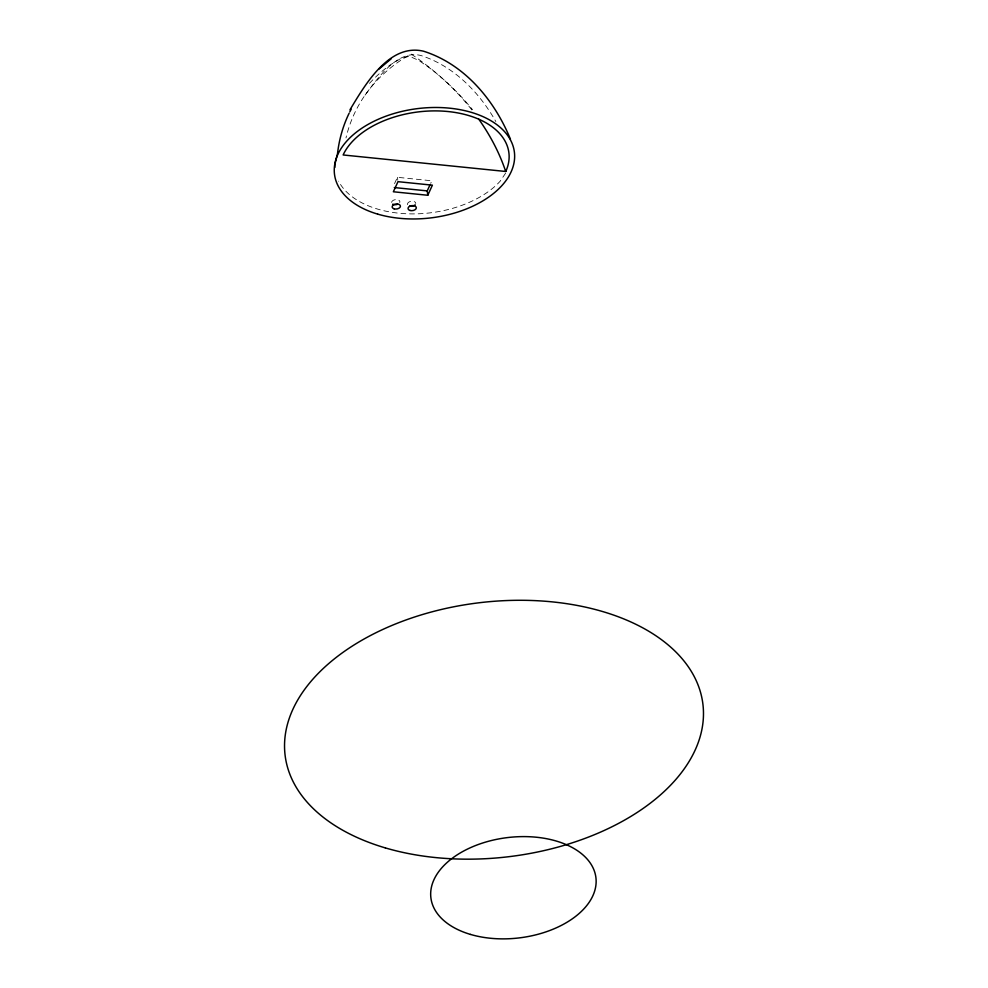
<?xml version="1.0" encoding="UTF-8"?>
<svg xmlns="http://www.w3.org/2000/svg" width="988" height="988" viewBox="0 0 988 988"><rect width="100%" height="100%" fill="white"/><g stroke="black" fill="none" stroke-linecap="round" stroke-linejoin="round"><path stroke-width="0.74" stroke-dasharray="4.94 3.71" d="M394.545 183.62L397.435 177.309L431.867 180.792L430.706 183.323M365.041 95.144C377.638 78.583 398.411 47.202 423.21 56.267C454.937 67.357 479.575 92.773 495.84 121.549M505.621 173.159L500.076 181.31A89.513 54.365 -7 0 1 412.675 213.902A89.513 54.365 -7 0 1 338.6 181.162M397.435 177.309L397.794 180.211M471.881 109.94A223.263 166.132 24.6 0 0 411.033 53.97A223.263 166.132 24.6 0 0 345.985 137.925M407.624 204.677A4.162 2.519 -7 0 1 411.193 201.28A4.162 2.519 -7 0 1 415.775 203.503M391.619 202.417A4.162 2.519 -7 0 1 396.386 199.601A4.162 2.519 -7 0 1 399.732 202.552M369.463 83.375A220.287 163.909 24.6 0 1 390.384 64.825L400.585 58.613L409.353 56.254L418.924 60.478L430.929 68.938A220.287 163.909 24.6 0 1 472.523 109.693"/><path stroke-width="1.48" d="M427.779 195.266L432.398 185.164L397.979 181.668L393.348 191.771L427.779 195.266L427.236 190.894L430.126 184.583M349.974 109.779C364.831 85.227 388.889 43.015 423.519 51.203C464.706 64.195 494.494 100.294 510.438 139.185M391.112 58.86L378.886 69.135M505.757 171.48L343.132 154.968A85.092 51.685 -7 0 1 448.12 111.545A85.092 51.685 -7 0 1 505.757 171.48L504.139 166.997A223.263 166.132 24.6 0 0 478.723 119.116M394.311 187.559L427.236 190.894M349.135 113.212A220.287 163.909 24.6 0 0 337.526 153.609L334.833 164.539A89.513 54.365 -7 0 0 334.858 167.38M349.801 111.866A220.287 163.909 24.6 0 1 351.172 109.211M415.182 204.8A4.162 2.519 -7 0 1 409.501 206.097M397.744 204.22A4.162 2.519 -7 0 1 392.767 204.133M470.498 934.426A83.128 50.499 -7 0 0 596.122 882.457A83.128 50.499 -7 0 0 473.585 846.333A83.128 50.499 -7 0 0 470.498 934.426M385.369 847.914A210.469 127.835 -7 0 0 703.431 716.362A210.469 127.835 -7 0 0 393.199 624.91A210.469 127.835 -7 0 0 385.369 847.914M377.663 214.112A90.624 55.044 -7 0 0 514.625 157.463A90.624 55.044 -7 0 0 381.035 118.091A90.624 55.044 -7 0 0 377.663 214.112M394.15 208.851A4.162 2.519 -7 0 0 400.424 206.257A4.162 2.519 -7 0 0 394.298 204.454A4.162 2.519 -7 0 0 394.15 208.851M410.032 210.469A4.162 2.519 -7 0 0 416.319 207.875A4.162 2.519 -7 0 0 410.193 206.06A4.162 2.519 -7 0 0 410.032 210.469"/></g></svg>
